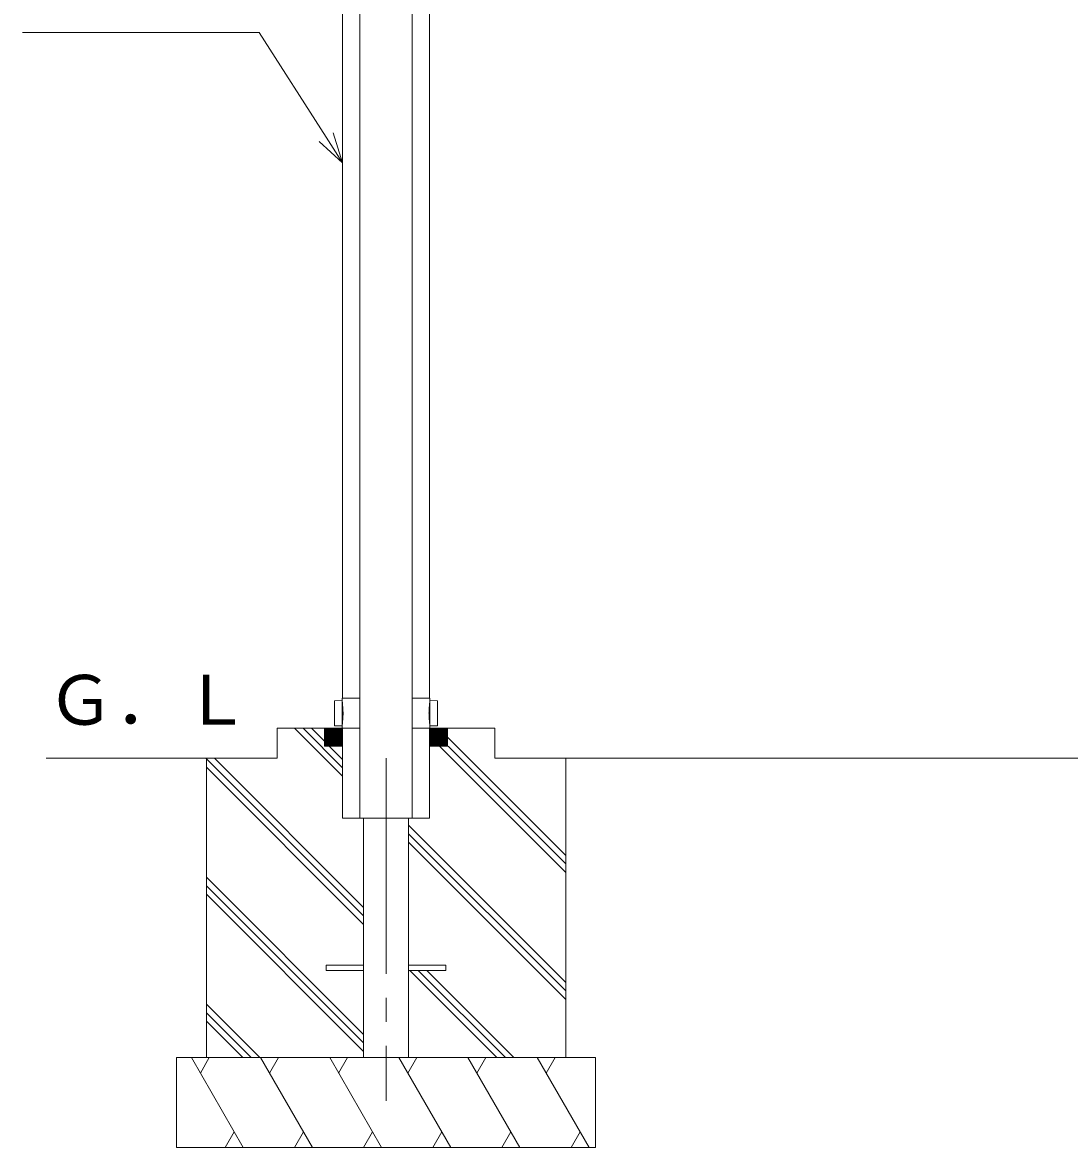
# Model space of a CAD drawing. Units: millimetres, scale not verified. Extents: x -9725 to 10350, y -7066 to 7244.
# Drawn here: x -4790 to -3042, y -3323 to -1445 of the extents above; entities that cross this region are included whole.
import ezdxf
from ezdxf.enums import TextEntityAlignment as Align

# ---------------------------------------------------------------- set-up
doc = ezdxf.new("R2010")
doc.units = ezdxf.units.MM
doc.header["$LTSCALE"] = 40
doc.linetypes.add('CHAIN2', pattern=[12, 9, -1, 1, -1])
doc.layers.add('0-2_YKK_ZWAK', color=4, linetype='Continuous', lineweight=9)
doc.layers.add('0-4_YKK_12', color=6, linetype='Continuous', lineweight=9)
doc.styles.add('ＭＳ ゴシック', font='')
doc.styles.get('ＭＳ ゴシック').set_extended_font_data('MS Gothic')

msp = doc.modelspace()

# ---------------------------------------------------------------- linework, layer by layer
at = {"layer": '0-2_YKK_ZWAK'}
for p, q in [((-4255.54, -2573), (-4255.54, -692.5)), ((-4226.54, -2623), (-4226.54, -692.5)), ((-4139.54, -2573), (-4139.54, -691.5)), ((-4110.54, -2573), (-4110.54, -691.5)), ((-4256.04, -2573), (-4226.54, -2573)), ((-4256.04, -2573), (-4256.04, -2623)), ((-4226.54, -2573), (-4226.54, -2623)), ((-4110.04, -2573), (-4139.54, -2573)), ((-4139.54, -2573), (-4139.54, -2623)), ((-4110.04, -2573), (-4110.04, -2623)), ((-4269.04, -2577), (-4256.04, -2576.77)), ((-4269.04, -2577), (-4269.04, -2619)), ((-4097.04, -2577), (-4110.04, -2576.77)), ((-4097.04, -2577), (-4097.04, -2619)), ((-4364.94, -2623), (-4255.54, -2623)), ((-4364.94, -2623), (-4364.94, -2673)), ((-4255.54, -2703.26), (-4335.81, -2623)), ((-4255.54, -2689.12), (-4321.66, -2623)), ((-4255.54, -2674.98), (-4307.52, -2623)), ((-4285.54, -2623.3), (-4255.84, -2653)), ((-4285.54, -2624.71), (-4257.26, -2653)), ((-4285.54, -2626.13), (-4258.67, -2653)), ((-4285.54, -2627.54), (-4260.08, -2653)), ((-4285.54, -2628.95), (-4261.5, -2653)), ((-4284.43, -2623), (-4255.54, -2651.88)), ((-4283.01, -2623), (-4255.54, -2650.47)), ((-4281.6, -2623), (-4255.54, -2649.05)), ((-4280.18, -2623), (-4255.54, -2647.64)), ((-4278.77, -2623), (-4255.54, -2646.23)), ((-4277.36, -2623), (-4255.54, -2644.81)), ((-4275.94, -2623), (-4255.54, -2643.4)), ((-4274.53, -2623), (-4255.54, -2641.98)), ((-4273.11, -2623), (-4255.54, -2640.57)), ((-4271.7, -2623), (-4255.54, -2639.16)), ((-4270.29, -2623), (-4255.54, -2637.74)), ((-4269.04, -2619), (-4256.04, -2619.22)), ((-4268.87, -2623), (-4255.54, -2636.33)), ((-4267.46, -2623), (-4255.54, -2634.91)), ((-4266.04, -2623), (-4255.54, -2633.5)), ((-4264.63, -2623), (-4255.54, -2632.08)), ((-4263.21, -2623), (-4255.54, -2630.67)), ((-4261.8, -2623), (-4255.54, -2629.26)), ((-4260.39, -2623), (-4255.54, -2627.84)), ((-4258.97, -2623), (-4255.54, -2626.43)), ((-4257.56, -2623), (-4255.54, -2625.01)), ((-4256.14, -2623), (-4255.54, -2623.6)), ((-4226.54, -2623), (-4256.04, -2623)), ((-4255.54, -2673), (-4255.54, -2623)), ((-4226.54, -2673), (-4226.54, -2623)), ((-4139.54, -2673), (-4139.54, -2623)), ((-4139.54, -2623), (-4110.04, -2623)), ((-4110.54, -2673), (-4110.54, -2623)), ((-4081.65, -2623), (-4110.54, -2651.88)), ((-4083.07, -2623), (-4110.54, -2650.47)), ((-4084.48, -2623), (-4110.54, -2649.05)), ((-4085.9, -2623), (-4110.54, -2647.64)), ((-4087.31, -2623), (-4110.54, -2646.23)), ((-4088.72, -2623), (-4110.54, -2644.81)), ((-4090.14, -2623), (-4110.54, -2643.4)), ((-4091.55, -2623), (-4110.54, -2641.98)), ((-4092.97, -2623), (-4110.54, -2640.57)), ((-4094.38, -2623), (-4110.54, -2639.16)), ((-4095.79, -2623), (-4110.54, -2637.74)), ((-4097.21, -2623), (-4110.54, -2636.33)), ((-4098.62, -2623), (-4110.54, -2634.91)), ((-4100.04, -2623), (-4110.54, -2633.5)), ((-4101.45, -2623), (-4110.54, -2632.08)), ((-4102.87, -2623), (-4110.54, -2630.67)), ((-4104.28, -2623), (-4110.54, -2629.26)), ((-4105.69, -2623), (-4110.54, -2627.84)), ((-4107.11, -2623), (-4110.54, -2626.43)), ((-4108.52, -2623), (-4110.54, -2625.01)), ((-4109.94, -2623), (-4110.54, -2623.6)), ((-4001.14, -2623), (-4110.54, -2623)), ((-4080.54, -2623.3), (-4110.24, -2653)), ((-4097.04, -2619), (-4110.04, -2619.22)), ((-4080.54, -2624.71), (-4108.82, -2653)), ((-4080.54, -2626.13), (-4107.41, -2653)), ((-4080.54, -2627.54), (-4106, -2653)), ((-4080.54, -2628.95), (-4104.58, -2653)), ((-4001.14, -2623), (-4001.14, -2673)), ((-4285.54, -2630.37), (-4262.91, -2653)), ((-4285.54, -2631.78), (-4264.33, -2653)), ((-4285.54, -2633.2), (-4265.74, -2653)), ((-4285.54, -2634.61), (-4267.16, -2653)), ((-4285.54, -2636.03), (-4268.57, -2653)), ((-4285.54, -2637.44), (-4269.98, -2653)), ((-4285.54, -2638.85), (-4271.4, -2653)), ((-4285.54, -2640.27), (-4272.81, -2653)), ((-4285.54, -2641.68), (-4274.23, -2653)), ((-4285.54, -2643.1), (-4275.64, -2653)), ((-4285.54, -2644.51), (-4277.05, -2653)), ((-4285.54, -2645.92), (-4278.47, -2653)), ((-4285.54, -2647.34), (-4279.88, -2653)), ((-4080.54, -2630.37), (-4103.17, -2653)), ((-4080.54, -2631.78), (-4101.75, -2653)), ((-4080.54, -2633.2), (-4100.34, -2653)), ((-4080.54, -2634.61), (-4098.92, -2653)), ((-4080.54, -2636.03), (-4097.51, -2653)), ((-4080.54, -2637.44), (-4096.1, -2653)), ((-4080.54, -2638.85), (-4094.68, -2653)), ((-4080.54, -2640.27), (-4093.27, -2653)), ((-4080.54, -2641.68), (-4091.85, -2653)), ((-4080.54, -2643.1), (-4090.44, -2653)), ((-4080.54, -2644.51), (-4089.03, -2653)), ((-4080.54, -2645.92), (-4087.61, -2653)), ((-4080.54, -2647.34), (-4086.2, -2653)), ((-3883.04, -2835.34), (-4080.54, -2637.84)), ((-4285.54, -2648.75), (-4281.3, -2653)), ((-4285.54, -2650.17), (-4282.71, -2653)), ((-4285.54, -2651.58), (-4284.13, -2653)), ((-3883.04, -2863.63), (-4093.67, -2653)), ((-4080.54, -2648.75), (-4084.78, -2653)), ((-4080.54, -2650.17), (-4083.37, -2653)), ((-4080.54, -2651.58), (-4081.95, -2653)), ((-3883.04, -2849.48), (-4079.53, -2653)), ((-4750.51, -2673), (-4364.94, -2673)), ((-4220.54, -2936.25), (-4483.8, -2673)), ((-4483.04, -3173), (-4483.04, -2673)), ((-4220.54, -2922.11), (-4469.65, -2673)), ((-4226.54, -2773), (-4226.54, -2673)), ((-4139.54, -2773), (-4139.54, -2673)), ((-4110.54, -2773), (-4110.54, -2673)), ((-4001.14, -2673), (-1840.94, -2673)), ((-3883.04, -2673), (-3883.04, -3173)), ((-4220.54, -2950.39), (-4483.04, -2687.89)), ((-4220.54, -2773), (-4220.54, -3173)), ((-4145.54, -2773), (-4145.54, -3173)), ((-3883.04, -3047.47), (-4145.54, -2784.98)), ((-3883.04, -3061.61), (-4145.54, -2799.12)), ((-3883.04, -3075.76), (-4145.54, -2813.26)), ((-4220.54, -3134.24), (-4483.04, -2871.74)), ((-4220.54, -3148.38), (-4483.04, -2885.88)), ((-4220.54, -3162.52), (-4483.04, -2900.02)), ((-4283.04, -3018.5), (-4220.54, -3018.5)), ((-4283.04, -3018.5), (-4283.04, -3027.5)), ((-4145.54, -3018.5), (-4083.04, -3018.5)), ((-4083.04, -3018.5), (-4083.04, -3027.5)), ((-4283.04, -3027.5), (-4220.54, -3027.5)), ((-4145.54, -3027.5), (-4083.04, -3027.5)), ((-3997.93, -3173), (-4143.43, -3027.5)), ((-3983.79, -3173), (-4129.29, -3027.5)), ((-3969.65, -3173), (-4115.15, -3027.5)), ((-4393.91, -3173), (-4483.04, -3083.87)), ((-4408.06, -3173), (-4483.04, -3098.01)), ((-4422.2, -3173), (-4483.04, -3112.15)), ((-3833.04, -3173), (-4533.04, -3173)), ((-4533.04, -3173), (-4533.04, -3323)), ((-4421.47, -3323), (-4508.07, -3173)), ((-4493.07, -3198.98), (-4478.07, -3173)), ((-4306, -3323), (-4392.6, -3173)), ((-4377.6, -3198.98), (-4362.6, -3172.99)), ((-4190.53, -3323), (-4277.13, -3173)), ((-4262.13, -3198.98), (-4247.13, -3173)), ((-4220.54, -3173), (-4145.54, -3173)), ((-4075.06, -3322.99), (-4161.66, -3173)), ((-4146.66, -3198.98), (-4131.66, -3173)), ((-3959.59, -3322.99), (-4046.19, -3173)), ((-4031.19, -3198.98), (-4016.19, -3172.99)), ((-3844.12, -3322.99), (-3930.72, -3173)), ((-3915.72, -3198.98), (-3900.72, -3173)), ((-3833.04, -3173), (-3833.04, -3323)), ((-4436.47, -3297.02), (-4451.46, -3323)), ((-4321, -3297.02), (-4336, -3323)), ((-4205.53, -3297.01), (-4220.53, -3323)), ((-4090.06, -3297.02), (-4105.05, -3322.99)), ((-3974.59, -3297.02), (-3989.58, -3322.99)), ((-3859.12, -3297.02), (-3874.11, -3322.99)), ((-4533.04, -3323), (-3833.04, -3323))]:
    msp.add_line(p, q, dxfattribs=at)
at = {"layer": '0-2_YKK_ZWAK', "linetype": 'CHAIN2'}
msp.add_line((-4183.04, -2673), (-4183.04, -3244.98), dxfattribs=at)
at = {"layer": '0-2_YKK_ZWAK'}
for points in [[(-4256.04, -2579.02), (-4256.02, -2579.35), (-4256, -2579.68), (-4255.98, -2580.01), (-4255.96, -2580.35), (-4255.94, -2580.68), (-4255.92, -2581.01), (-4255.9, -2581.34), (-4255.88, -2581.67), (-4255.86, -2582.01), (-4255.84, -2582.34), (-4255.81, -2582.67), (-4255.79, -2583), (-4255.76, -2583.33), (-4255.73, -2583.67), (-4255.7, -2584.02), (-4255.67, -2584.37), (-4255.63, -2584.72), (-4255.6, -2585.07), (-4255.56, -2585.43), (-4255.52, -2585.78), (-4255.49, -2586.13), (-4255.45, -2586.48), (-4255.41, -2586.83), (-4255.38, -2587.19), (-4255.34, -2587.54), (-4255.31, -2587.89), (-4255.27, -2588.24), (-4255.24, -2588.59), (-4255.19, -2589.26), (-4255.13, -2589.93), (-4255.09, -2590.6), (-4255.05, -2591.27), (-4255.01, -2591.95), (-4254.97, -2592.62), (-4254.94, -2593.29), (-4254.91, -2593.96), (-4254.89, -2594.63), (-4254.87, -2595.31), (-4254.84, -2595.98)], [(-4110.04, -2579.02), (-4110.06, -2579.35), (-4110.08, -2579.68), (-4110.1, -2580.01), (-4110.12, -2580.35), (-4110.14, -2580.68), (-4110.16, -2581.01), (-4110.18, -2581.34), (-4110.2, -2581.67), (-4110.22, -2582.01), (-4110.24, -2582.34), (-4110.27, -2582.67), (-4110.29, -2583), (-4110.32, -2583.33), (-4110.35, -2583.67), (-4110.38, -2584.02), (-4110.41, -2584.37), (-4110.45, -2584.72), (-4110.48, -2585.07), (-4110.52, -2585.43), (-4110.56, -2585.78), (-4110.59, -2586.13), (-4110.63, -2586.48), (-4110.67, -2586.83), (-4110.7, -2587.19), (-4110.74, -2587.54), (-4110.77, -2587.89), (-4110.81, -2588.24), (-4110.84, -2588.59), (-4110.89, -2589.26), (-4110.95, -2589.93), (-4110.99, -2590.6), (-4111.03, -2591.27), (-4111.07, -2591.95), (-4111.11, -2592.62), (-4111.14, -2593.29), (-4111.17, -2593.96), (-4111.19, -2594.63), (-4111.21, -2595.31), (-4111.24, -2595.98)], [(-4256.04, -2616.98), (-4256.02, -2616.64), (-4256, -2616.31), (-4255.98, -2615.98), (-4255.96, -2615.65), (-4255.94, -2615.31), (-4255.92, -2614.98), (-4255.9, -2614.65), (-4255.88, -2614.32), (-4255.86, -2613.99), (-4255.84, -2613.65), (-4255.81, -2613.32), (-4255.79, -2612.99), (-4255.76, -2612.66), (-4255.73, -2612.33), (-4255.7, -2611.97), (-4255.67, -2611.62), (-4255.63, -2611.27), (-4255.6, -2610.92), (-4255.56, -2610.57), (-4255.52, -2610.21), (-4255.49, -2609.86), (-4255.45, -2609.51), (-4255.41, -2609.16), (-4255.38, -2608.81), (-4255.34, -2608.45), (-4255.31, -2608.1), (-4255.27, -2607.75), (-4255.24, -2607.4), (-4255.19, -2606.73), (-4255.13, -2606.06), (-4255.09, -2605.39), (-4255.05, -2604.72), (-4255.01, -2604.05), (-4254.97, -2603.37), (-4254.94, -2602.7), (-4254.91, -2602.03), (-4254.89, -2601.36), (-4254.87, -2600.69), (-4254.84, -2600.01)], [(-4254.84, -2595.98), (-4254.82, -2596.65), (-4254.8, -2597.32), (-4254.78, -2598)], [(-4254.84, -2600.01), (-4254.82, -2599.34), (-4254.8, -2598.67), (-4254.78, -2598)], [(-4111.24, -2595.98), (-4111.26, -2596.65), (-4111.28, -2597.32), (-4111.3, -2598)], [(-4111.24, -2600.01), (-4111.26, -2599.34), (-4111.28, -2598.67), (-4111.3, -2598)], [(-4110.04, -2616.98), (-4110.06, -2616.64), (-4110.08, -2616.31), (-4110.1, -2615.98), (-4110.12, -2615.65), (-4110.14, -2615.31), (-4110.16, -2614.98), (-4110.18, -2614.65), (-4110.2, -2614.32), (-4110.22, -2613.99), (-4110.24, -2613.65), (-4110.27, -2613.32), (-4110.29, -2612.99), (-4110.32, -2612.66), (-4110.35, -2612.33), (-4110.38, -2611.97), (-4110.41, -2611.62), (-4110.45, -2611.27), (-4110.48, -2610.92), (-4110.52, -2610.57), (-4110.56, -2610.21), (-4110.59, -2609.86), (-4110.63, -2609.51), (-4110.67, -2609.16), (-4110.7, -2608.81), (-4110.74, -2608.45), (-4110.77, -2608.1), (-4110.81, -2607.75), (-4110.84, -2607.4), (-4110.89, -2606.73), (-4110.95, -2606.06), (-4110.99, -2605.39), (-4111.03, -2604.72), (-4111.07, -2604.05), (-4111.11, -2603.37), (-4111.14, -2602.7), (-4111.17, -2602.03), (-4111.19, -2601.36), (-4111.21, -2600.69), (-4111.24, -2600.01)], [(-4285.54, -2623), (-4285.54, -2653), (-4255.54, -2653)], [(-4080.54, -2623), (-4080.54, -2653), (-4110.54, -2653)], [(-4110.54, -2773), (-4255.54, -2773), (-4255.54, -2673)]]:
    msp.add_lwpolyline(points, dxfattribs=at)
at = {"layer": '0-4_YKK_12'}
for points in [[(-4255.54, -1679.01), (-4283.05, -1636.07), (-4394.93, -1461.38), (-4790.01, -1461.38)], [(-4271.54, -1628.7), (-4255.54, -1679.01), (-4294.55, -1643.44)]]:
    msp.add_lwpolyline(points, dxfattribs=at)

# ---------------------------------------------------------------- texts
at = {"layer": '0-2_YKK_ZWAK', "style": 'ＭＳ ゴシック'}
msp.add_text('Ｇ．Ｌ', height=83.09, dxfattribs=at).set_placement((-4749.72, -2642), align=Align.BOTTOM_LEFT)

doc.saveas('drawing.dxf')
